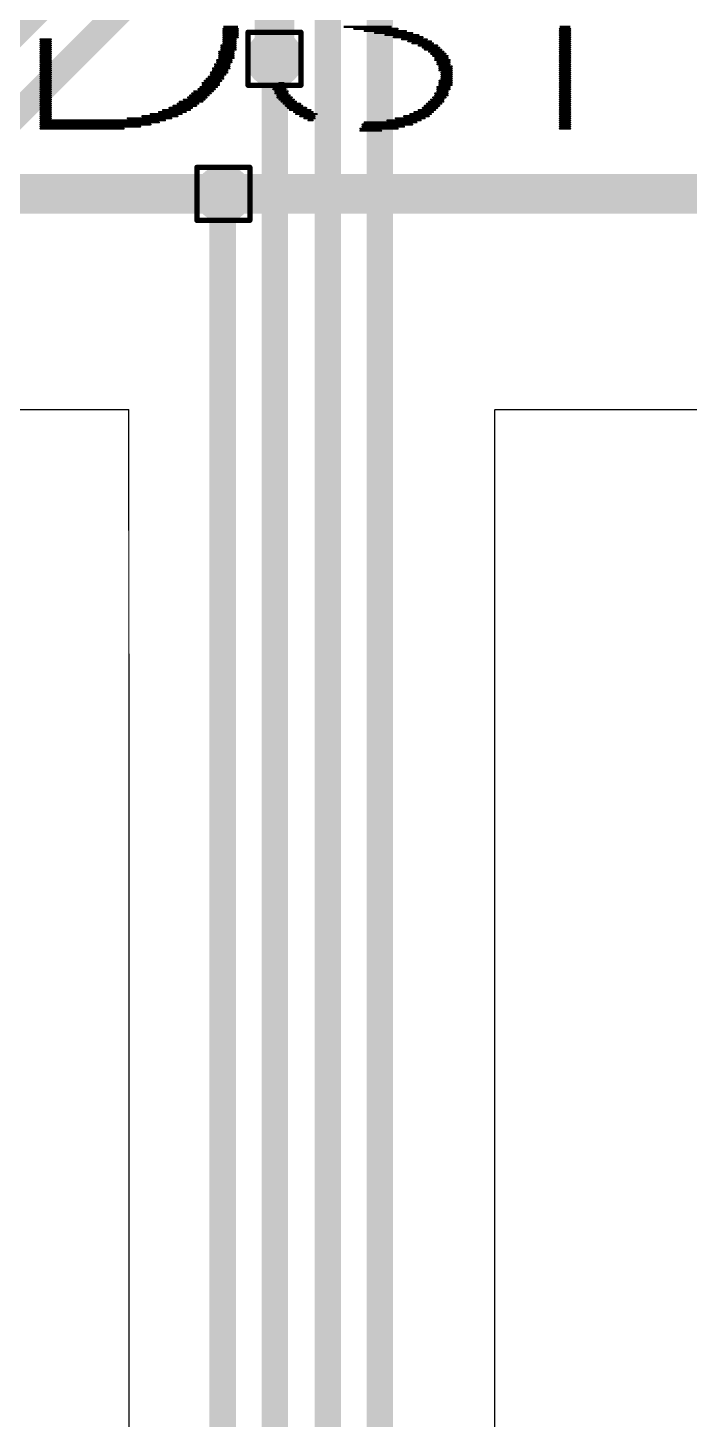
# Model space of a CAD drawing. Header units: millimetres. Extents: x 0 to 19.1, y 0 to 5.1.
# Drawn here: x 3.469 to 3.719, y 2.972 to 3.498 of the extents above; entities that cross this region are included whole.
import ezdxf

# ---------------------------------------------------------------- set-up
doc = ezdxf.new("R2010")
doc.units = ezdxf.units.MM
doc.header["$MEASUREMENT"] = 0
for name, color, linetype in [('BottomLayer', 5, 'Continuous'), ('BottomSolder', 6, 'Continuous'), ('DrillDrawing', 1, 'Continuous'), ('Mechanical2', 216, 'Continuous'), ('TopLayer', 1, 'Continuous'), ('TopOverlay', 2, 'Continuous'), ('TopSolder', 216, 'Continuous'), ('ViaHoleLayer', 16, 'Continuous')]:
    doc.layers.add(name, color=color, linetype=linetype)

msp = doc.modelspace()

# ---------------------------------------------------------------- hatches: boundary and pattern name
at = {"layer": 'BottomLayer'}
h = msp.add_hatch(color=5, dxfattribs=at)
edge = h.paths.add_edge_path()
edge.add_arc((3.5623, 3.486), 0.00689, 0, 360)
h = msp.add_hatch(color=5, dxfattribs=at)
edge = h.paths.add_edge_path()
edge.add_arc((3.543, 3.435), 0.00689, 0, 360)
at = {"layer": 'BottomSolder'}
h = msp.add_hatch(color=6, dxfattribs=at)
edge = h.paths.add_edge_path()
edge.add_arc((3.5623, 3.486), 0.01089, 0, 360)
h = msp.add_hatch(color=6, dxfattribs=at)
edge = h.paths.add_edge_path()
edge.add_arc((3.543, 3.435), 0.01089, 0, 360)
at = {"layer": 'TopLayer'}
h = msp.add_hatch(color=1, dxfattribs=at)
edge = h.paths.add_edge_path()
edge.add_arc((3.5623, 3.486), 0.00689, 0, 360)
h = msp.add_hatch(color=1, dxfattribs=at)
edge = h.paths.add_edge_path()
edge.add_arc((3.543, 3.435), 0.00689, 0, 360)
at = {"layer": 'TopSolder'}
h = msp.add_hatch(color=216, dxfattribs=at)
edge = h.paths.add_edge_path()
edge.add_arc((3.5623, 3.486), 0.01089, 0, 360)
h = msp.add_hatch(color=216, dxfattribs=at)
edge = h.paths.add_edge_path()
edge.add_arc((3.543, 3.435), 0.01089, 0, 360)
at = {"layer": 'ViaHoleLayer'}
h = msp.add_hatch(color=16, dxfattribs=at)
edge = h.paths.add_edge_path()
edge.add_arc((3.5623, 3.486), 0.00394, 0, 360)
h = msp.add_hatch(color=16, dxfattribs=at)
edge = h.paths.add_edge_path()
edge.add_arc((3.543, 3.435), 0.00394, 0, 360)

# ---------------------------------------------------------------- linework, layer by layer
at = {"layer": 'BottomLayer', "const_width": 0.01}
for points in [[(3.60214, 3.36), (3.60214, 3.78014)], [(3.58245, 3.36), (3.58245, 3.69155)], [(3.365, 3.3962), (3.5219, 3.5531)], [(3.392, 3.3921), (3.54097, 3.54107)], [(3.5624, 0.57612), (3.5624, 3.4859)], [(3.54271, 0.57612), (3.54271, 3.43471)], [(3.543, 3.435), (3.5454, 3.43499)], [(3.58245, 0.57612), (3.58245, 3.36)], [(3.60214, 0.57612), (3.60214, 3.36)]]:
    msp.add_lwpolyline(points, dxfattribs=at)
at = {"layer": 'BottomLayer', "const_width": 0.005}
for points in [[(3.5599, 3.4859, 1), (3.5649, 3.4859, 1)], [(3.54021, 3.43471, 1), (3.54521, 3.43471, 1)], [(3.5405, 3.435, 1), (3.5455, 3.435, 1)], [(3.5429, 3.43499, 1), (3.5479, 3.43499, 1)], [(3.57995, 3.36, 1), (3.58495, 3.36, 1)], [(3.57995, 3.36, 1), (3.58495, 3.36, 1)], [(3.59964, 3.36, 1), (3.60464, 3.36, 1)], [(3.59964, 3.36, 1), (3.60464, 3.36, 1)]]:
    msp.add_lwpolyline(points, format="xyb", close=True, dxfattribs=at)
at = {"layer": 'DrillDrawing', "const_width": 0.002}
for points in [[(3.5523, 3.496), (3.5723, 3.496)], [(3.5523, 3.476), (3.5523, 3.496)], [(3.5723, 3.476), (3.5723, 3.496)], [(3.5523, 3.476), (3.5723, 3.476)], [(3.533, 3.445), (3.553, 3.445)], [(3.533, 3.425), (3.533, 3.445)], [(3.553, 3.425), (3.553, 3.445)], [(3.533, 3.425), (3.553, 3.425)]]:
    msp.add_lwpolyline(points, dxfattribs=at)
at = {"layer": 'DrillDrawing', "const_width": 0.001}
for points in [[(3.5518, 3.496, 1), (3.5528, 3.496, 1)], [(3.5518, 3.496, 1), (3.5528, 3.496, 1)], [(3.5718, 3.496, 1), (3.5728, 3.496, 1)], [(3.5718, 3.496, 1), (3.5728, 3.496, 1)], [(3.5518, 3.476, 1), (3.5528, 3.476, 1)], [(3.5518, 3.476, 1), (3.5528, 3.476, 1)], [(3.5718, 3.476, 1), (3.5728, 3.476, 1)], [(3.5718, 3.476, 1), (3.5728, 3.476, 1)], [(3.5325, 3.445, 1), (3.5335, 3.445, 1)], [(3.5325, 3.445, 1), (3.5335, 3.445, 1)], [(3.5525, 3.445, 1), (3.5535, 3.445, 1)], [(3.5525, 3.445, 1), (3.5535, 3.445, 1)], [(3.5325, 3.425, 1), (3.5335, 3.425, 1)], [(3.5325, 3.425, 1), (3.5335, 3.425, 1)], [(3.5525, 3.425, 1), (3.5535, 3.425, 1)], [(3.5525, 3.425, 1), (3.5535, 3.425, 1)]]:
    msp.add_lwpolyline(points, format="xyb", close=True, dxfattribs=at)
at = {"layer": 'Mechanical2', "const_width": 0.0005}
for points in [[(3.42115, 3.35346), (3.50725, 3.35346)], [(3.50725, 3.35346), (3.50753, 0.007)], [(3.64556, 0.00728), (3.64556, 3.35346)], [(3.64556, 3.35346), (3.73166, 3.35346)]]:
    msp.add_lwpolyline(points, dxfattribs=at)
at = {"layer": 'Mechanical2', "const_width": 0.00025}
for points in [[(3.50713, 3.35346, 1), (3.50738, 3.35346, 1)], [(3.50713, 3.35346, 1), (3.50738, 3.35346, 1)], [(3.64544, 3.35346, 1), (3.64569, 3.35346, 1)], [(3.64544, 3.35346, 1), (3.64569, 3.35346, 1)]]:
    msp.add_lwpolyline(points, format="xyb", close=True, dxfattribs=at)
at = {"layer": 'TopLayer', "const_width": 0.015}
for points in [[(3.5623, 3.486), (3.5623, 3.7393)], [(3.3178, 3.435), (3.543, 3.435)], [(3.543, 3.435), (3.763, 3.435)]]:
    msp.add_lwpolyline(points, dxfattribs=at)
at = {"layer": 'TopLayer', "const_width": 0.0075}
for points in [[(3.55855, 3.486, 1), (3.56605, 3.486, 1)], [(3.53925, 3.435, 1), (3.54675, 3.435, 1)], [(3.53925, 3.435, 1), (3.54675, 3.435, 1)]]:
    msp.add_lwpolyline(points, format="xyb", close=True, dxfattribs=at)
at = {"layer": 'TopOverlay', "const_width": 0.000785}
for points in [[(3.47387, 3.49337), (3.4778, 3.49337)], [(3.54295, 3.49808), (3.54845, 3.49808)], [(3.54295, 3.4973), (3.54845, 3.4973)], [(3.54295, 3.49651), (3.54845, 3.49651)], [(3.54295, 3.49573), (3.54845, 3.49573)], [(3.54295, 3.49494), (3.54845, 3.49494)], [(3.54295, 3.49416), (3.54845, 3.49416)], [(3.54295, 3.49337), (3.54766, 3.49337)], [(3.58849, 3.49808), (3.60654, 3.49808)], [(3.59241, 3.4973), (3.6089, 3.4973)], [(3.59634, 3.49651), (3.61204, 3.49651)], [(3.60026, 3.49573), (3.61439, 3.49573)], [(3.60419, 3.49494), (3.61675, 3.49494)], [(3.60733, 3.49416), (3.61832, 3.49416)], [(3.61047, 3.49337), (3.61989, 3.49337)], [(3.67013, 3.49808), (3.67406, 3.49808)], [(3.67013, 3.4973), (3.67406, 3.4973)], [(3.67013, 3.49651), (3.67406, 3.49651)], [(3.67013, 3.49573), (3.67406, 3.49573)], [(3.67013, 3.49494), (3.67406, 3.49494)], [(3.67013, 3.49416), (3.67406, 3.49416)], [(3.67013, 3.49337), (3.67406, 3.49337)], [(3.47387, 3.49259), (3.4778, 3.49259)], [(3.47387, 3.4918), (3.4778, 3.4918)], [(3.47387, 3.49102), (3.4778, 3.49102)], [(3.47387, 3.49023), (3.4778, 3.49023)], [(3.47387, 3.48945), (3.4778, 3.48945)], [(3.47387, 3.48866), (3.4778, 3.48866)], [(3.54138, 3.48866), (3.54688, 3.48866)], [(3.54217, 3.49102), (3.54766, 3.49102)], [(3.54217, 3.49023), (3.54766, 3.49023)], [(3.54217, 3.48945), (3.54766, 3.48945)], [(3.54295, 3.49259), (3.54766, 3.49259)], [(3.54295, 3.4918), (3.54766, 3.4918)], [(3.61282, 3.49259), (3.62146, 3.49259)], [(3.61439, 3.4918), (3.62224, 3.4918)], [(3.61675, 3.49102), (3.62381, 3.49102)], [(3.61832, 3.49023), (3.6246, 3.49023)], [(3.6191, 3.48945), (3.62538, 3.48945)], [(3.62067, 3.48866), (3.62617, 3.48866)], [(3.67013, 3.49259), (3.67406, 3.49259)], [(3.67013, 3.4918), (3.67406, 3.4918)], [(3.67013, 3.49102), (3.67406, 3.49102)], [(3.67013, 3.49023), (3.67406, 3.49023)], [(3.67013, 3.48945), (3.67406, 3.48945)], [(3.67013, 3.48866), (3.67406, 3.48866)], [(3.47387, 3.48788), (3.4778, 3.48788)], [(3.47387, 3.48709), (3.4778, 3.48709)], [(3.47387, 3.48631), (3.4778, 3.48631)], [(3.47387, 3.48552), (3.4778, 3.48552)], [(3.47387, 3.48474), (3.4778, 3.48474)], [(3.47387, 3.48395), (3.4778, 3.48395)], [(3.47387, 3.48317), (3.4778, 3.48317)], [(3.53981, 3.48395), (3.54531, 3.48395)], [(3.53981, 3.48317), (3.54531, 3.48317)], [(3.5406, 3.48552), (3.54609, 3.48552)], [(3.5406, 3.48474), (3.54609, 3.48474)], [(3.54138, 3.48788), (3.54688, 3.48788)], [(3.54138, 3.48709), (3.54688, 3.48709)], [(3.54138, 3.48631), (3.54688, 3.48631)], [(3.62146, 3.48788), (3.62695, 3.48788)], [(3.62224, 3.48709), (3.62774, 3.48709)], [(3.62303, 3.48631), (3.62774, 3.48631)], [(3.62303, 3.48552), (3.62852, 3.48552)], [(3.62381, 3.48474), (3.62852, 3.48474)], [(3.62381, 3.48395), (3.62852, 3.48395)], [(3.6246, 3.48317), (3.62931, 3.48317)], [(3.67013, 3.48788), (3.67406, 3.48788)], [(3.67013, 3.48709), (3.67406, 3.48709)], [(3.67013, 3.48631), (3.67406, 3.48631)], [(3.67013, 3.48552), (3.67406, 3.48552)], [(3.67013, 3.48474), (3.67406, 3.48474)], [(3.67013, 3.48395), (3.67406, 3.48395)], [(3.67013, 3.48317), (3.67406, 3.48317)], [(3.47387, 3.48238), (3.4778, 3.48238)], [(3.47387, 3.4816), (3.4778, 3.4816)], [(3.47387, 3.48081), (3.4778, 3.48081)], [(3.47387, 3.48003), (3.4778, 3.48003)], [(3.47387, 3.47924), (3.4778, 3.47924)], [(3.47387, 3.47846), (3.4778, 3.47846)], [(3.47387, 3.47767), (3.4778, 3.47767)], [(3.53589, 3.47767), (3.54217, 3.47767)], [(3.53667, 3.47846), (3.54295, 3.47846)], [(3.53746, 3.47924), (3.54295, 3.47924)], [(3.53824, 3.48081), (3.54452, 3.48081)], [(3.53824, 3.48003), (3.54374, 3.48003)], [(3.53903, 3.48238), (3.54531, 3.48238)], [(3.53903, 3.4816), (3.54452, 3.4816)], [(3.6246, 3.48238), (3.62931, 3.48238)], [(3.6246, 3.4816), (3.62931, 3.4816)], [(3.6246, 3.47767), (3.62931, 3.47767)], [(3.62538, 3.48081), (3.62931, 3.48081)], [(3.62538, 3.48003), (3.62931, 3.48003)], [(3.62538, 3.47924), (3.62931, 3.47924)], [(3.62538, 3.47846), (3.62931, 3.47846)], [(3.67013, 3.48238), (3.67406, 3.48238)], [(3.67013, 3.4816), (3.67406, 3.4816)], [(3.67013, 3.48081), (3.67406, 3.48081)], [(3.67013, 3.48003), (3.67406, 3.48003)], [(3.67013, 3.47924), (3.67406, 3.47924)], [(3.67013, 3.47846), (3.67406, 3.47846)], [(3.67013, 3.47767), (3.67406, 3.47767)], [(3.47387, 3.47689), (3.4778, 3.47689)], [(3.47387, 3.4761), (3.4778, 3.4761)], [(3.47387, 3.47532), (3.4778, 3.47532)], [(3.47387, 3.47453), (3.4778, 3.47453)], [(3.47387, 3.47375), (3.4778, 3.47375)], [(3.47387, 3.47296), (3.4778, 3.47296)], [(3.53118, 3.47296), (3.53824, 3.47296)], [(3.53196, 3.47375), (3.53903, 3.47375)], [(3.53353, 3.47453), (3.53981, 3.47453)], [(3.53432, 3.47532), (3.5406, 3.47532)], [(3.5351, 3.47689), (3.54138, 3.47689)], [(3.5351, 3.4761), (3.54138, 3.4761)], [(3.56101, 3.47532), (3.56651, 3.47532)], [(3.5618, 3.4761), (3.56572, 3.4761)], [(3.5618, 3.47453), (3.56651, 3.47453)], [(3.56258, 3.47375), (3.56729, 3.47375)], [(3.56258, 3.47296), (3.56729, 3.47296)], [(3.56415, 3.47689), (3.56572, 3.47689)], [(3.62303, 3.47296), (3.62774, 3.47296)], [(3.62381, 3.47532), (3.62852, 3.47532)], [(3.62381, 3.47453), (3.62852, 3.47453)], [(3.62381, 3.47375), (3.62774, 3.47375)], [(3.6246, 3.47689), (3.62931, 3.47689)], [(3.6246, 3.4761), (3.62931, 3.4761)], [(3.67013, 3.47689), (3.67406, 3.47689)], [(3.67013, 3.4761), (3.67406, 3.4761)], [(3.67013, 3.47532), (3.67406, 3.47532)], [(3.67013, 3.47453), (3.67406, 3.47453)], [(3.67013, 3.47375), (3.67406, 3.47375)], [(3.67013, 3.47296), (3.67406, 3.47296)], [(3.47387, 3.47218), (3.4778, 3.47218)], [(3.47387, 3.47139), (3.4778, 3.47139)], [(3.47387, 3.47061), (3.4778, 3.47061)], [(3.47387, 3.46982), (3.4778, 3.46982)], [(3.47387, 3.46904), (3.4778, 3.46904)], [(3.47387, 3.46825), (3.4778, 3.46825)], [(3.47387, 3.46747), (3.4778, 3.46747)], [(3.52254, 3.46747), (3.53118, 3.46747)], [(3.52411, 3.46825), (3.53275, 3.46825)], [(3.52568, 3.46904), (3.53353, 3.46904)], [(3.52647, 3.46982), (3.5351, 3.46982)], [(3.52804, 3.47061), (3.53589, 3.47061)], [(3.52961, 3.47139), (3.53667, 3.47139)], [(3.53039, 3.47218), (3.53746, 3.47218)], [(3.56337, 3.47218), (3.56808, 3.47218)], [(3.56337, 3.47139), (3.56886, 3.47139)], [(3.56415, 3.47061), (3.56965, 3.47061)], [(3.56494, 3.46982), (3.57043, 3.46982)], [(3.56572, 3.46904), (3.572, 3.46904)], [(3.56651, 3.46825), (3.57279, 3.46825)], [(3.56729, 3.46747), (3.57436, 3.46747)], [(3.61832, 3.46747), (3.62381, 3.46747)], [(3.6191, 3.46825), (3.6246, 3.46825)], [(3.61989, 3.46904), (3.62538, 3.46904)], [(3.62067, 3.46982), (3.62617, 3.46982)], [(3.62146, 3.47061), (3.62617, 3.47061)], [(3.62224, 3.47139), (3.62695, 3.47139)], [(3.62303, 3.47218), (3.62774, 3.47218)], [(3.67013, 3.47218), (3.67406, 3.47218)], [(3.67013, 3.47139), (3.67406, 3.47139)], [(3.67013, 3.47061), (3.67406, 3.47061)], [(3.67013, 3.46982), (3.67406, 3.46982)], [(3.67013, 3.46904), (3.67406, 3.46904)], [(3.67013, 3.46825), (3.67406, 3.46825)], [(3.67013, 3.46747), (3.67406, 3.46747)], [(3.47387, 3.46668), (3.4778, 3.46668)], [(3.47387, 3.4659), (3.4778, 3.4659)], [(3.47387, 3.46511), (3.4778, 3.46511)], [(3.47387, 3.46433), (3.4778, 3.46433)], [(3.47387, 3.46354), (3.4778, 3.46354)], [(3.47387, 3.46276), (3.52097, 3.46276)], [(3.47387, 3.46197), (3.51862, 3.46197)], [(3.50684, 3.46354), (3.52333, 3.46354)], [(3.51234, 3.46433), (3.52568, 3.46433)], [(3.51548, 3.46511), (3.52725, 3.46511)], [(3.51862, 3.4659), (3.52882, 3.4659)], [(3.52019, 3.46668), (3.53039, 3.46668)], [(3.56808, 3.46668), (3.57593, 3.46668)], [(3.56965, 3.4659), (3.57671, 3.4659)], [(3.57043, 3.46511), (3.57828, 3.46511)], [(3.572, 3.46433), (3.5775, 3.46433)], [(3.57357, 3.46354), (3.5775, 3.46354)], [(3.57514, 3.46276), (3.57671, 3.46276)], [(3.59634, 3.46197), (3.61596, 3.46197)], [(3.60497, 3.46276), (3.61753, 3.46276)], [(3.60811, 3.46354), (3.6191, 3.46354)], [(3.61125, 3.46433), (3.62067, 3.46433)], [(3.61361, 3.46511), (3.62146, 3.46511)], [(3.61518, 3.4659), (3.62224, 3.4659)], [(3.61675, 3.46668), (3.62303, 3.46668)], [(3.67013, 3.46668), (3.67406, 3.46668)], [(3.67013, 3.4659), (3.67406, 3.4659)], [(3.67013, 3.46511), (3.67406, 3.46511)], [(3.67013, 3.46433), (3.67406, 3.46433)], [(3.67013, 3.46354), (3.67406, 3.46354)], [(3.67013, 3.46276), (3.67406, 3.46276)], [(3.67013, 3.46197), (3.67406, 3.46197)], [(3.47387, 3.46119), (3.51548, 3.46119)], [(3.47387, 3.4604), (3.51155, 3.4604)], [(3.47387, 3.45962), (3.50527, 3.45962)], [(3.59477, 3.45962), (3.6089, 3.45962)], [(3.59477, 3.45883), (3.60262, 3.45883)], [(3.59555, 3.46119), (3.61439, 3.46119)], [(3.59555, 3.4604), (3.61125, 3.4604)], [(3.67013, 3.46119), (3.67406, 3.46119)], [(3.67013, 3.4604), (3.67406, 3.4604)], [(3.67013, 3.45962), (3.67406, 3.45962)]]:
    msp.add_lwpolyline(points, dxfattribs=at)
at = {"layer": 'TopOverlay', "const_width": 0.000392}
for points in [[(3.47367, 3.49337, 1), (3.47407, 3.49337, 1)], [(3.4776, 3.49337, 1), (3.47799, 3.49337, 1)], [(3.54276, 3.4973, 1), (3.54315, 3.4973, 1)], [(3.54276, 3.49651, 1), (3.54315, 3.49651, 1)], [(3.54276, 3.49573, 1), (3.54315, 3.49573, 1)], [(3.54276, 3.49494, 1), (3.54315, 3.49494, 1)], [(3.54276, 3.49416, 1), (3.54315, 3.49416, 1)], [(3.54276, 3.49337, 1), (3.54315, 3.49337, 1)], [(3.54747, 3.49337, 1), (3.54786, 3.49337, 1)], [(3.54825, 3.4973, 1), (3.54865, 3.4973, 1)], [(3.54825, 3.49651, 1), (3.54865, 3.49651, 1)], [(3.54825, 3.49573, 1), (3.54865, 3.49573, 1)], [(3.54825, 3.49494, 1), (3.54865, 3.49494, 1)], [(3.54825, 3.49416, 1), (3.54865, 3.49416, 1)], [(3.59222, 3.4973, 1), (3.59261, 3.4973, 1)], [(3.59614, 3.49651, 1), (3.59653, 3.49651, 1)], [(3.60007, 3.49573, 1), (3.60046, 3.49573, 1)], [(3.60399, 3.49494, 1), (3.60438, 3.49494, 1)], [(3.60713, 3.49416, 1), (3.60752, 3.49416, 1)], [(3.6087, 3.4973, 1), (3.60909, 3.4973, 1)], [(3.61027, 3.49337, 1), (3.61066, 3.49337, 1)], [(3.61184, 3.49651, 1), (3.61223, 3.49651, 1)], [(3.6142, 3.49573, 1), (3.61459, 3.49573, 1)], [(3.61655, 3.49494, 1), (3.61694, 3.49494, 1)], [(3.61812, 3.49416, 1), (3.61851, 3.49416, 1)], [(3.61969, 3.49337, 1), (3.62008, 3.49337, 1)], [(3.66994, 3.4973, 1), (3.67033, 3.4973, 1)], [(3.66994, 3.49651, 1), (3.67033, 3.49651, 1)], [(3.66994, 3.49573, 1), (3.67033, 3.49573, 1)], [(3.66994, 3.49494, 1), (3.67033, 3.49494, 1)], [(3.66994, 3.49416, 1), (3.67033, 3.49416, 1)], [(3.66994, 3.49337, 1), (3.67033, 3.49337, 1)], [(3.67386, 3.4973, 1), (3.67425, 3.4973, 1)], [(3.67386, 3.49651, 1), (3.67425, 3.49651, 1)], [(3.67386, 3.49573, 1), (3.67425, 3.49573, 1)], [(3.67386, 3.49494, 1), (3.67425, 3.49494, 1)], [(3.67386, 3.49416, 1), (3.67425, 3.49416, 1)], [(3.67386, 3.49337, 1), (3.67425, 3.49337, 1)], [(3.47367, 3.49259, 1), (3.47407, 3.49259, 1)], [(3.47367, 3.4918, 1), (3.47407, 3.4918, 1)], [(3.47367, 3.49102, 1), (3.47407, 3.49102, 1)], [(3.47367, 3.49023, 1), (3.47407, 3.49023, 1)], [(3.47367, 3.48945, 1), (3.47407, 3.48945, 1)], [(3.47367, 3.48866, 1), (3.47407, 3.48866, 1)], [(3.4776, 3.49259, 1), (3.47799, 3.49259, 1)], [(3.4776, 3.4918, 1), (3.47799, 3.4918, 1)], [(3.4776, 3.49102, 1), (3.47799, 3.49102, 1)], [(3.4776, 3.49023, 1), (3.47799, 3.49023, 1)], [(3.4776, 3.48945, 1), (3.47799, 3.48945, 1)], [(3.4776, 3.48866, 1), (3.47799, 3.48866, 1)], [(3.54119, 3.48866, 1), (3.54158, 3.48866, 1)], [(3.54197, 3.49102, 1), (3.54237, 3.49102, 1)], [(3.54197, 3.49023, 1), (3.54237, 3.49023, 1)], [(3.54197, 3.48945, 1), (3.54237, 3.48945, 1)], [(3.54276, 3.49259, 1), (3.54315, 3.49259, 1)], [(3.54276, 3.4918, 1), (3.54315, 3.4918, 1)], [(3.54668, 3.48866, 1), (3.54708, 3.48866, 1)], [(3.54747, 3.49259, 1), (3.54786, 3.49259, 1)], [(3.54747, 3.4918, 1), (3.54786, 3.4918, 1)], [(3.54747, 3.49102, 1), (3.54786, 3.49102, 1)], [(3.54747, 3.49023, 1), (3.54786, 3.49023, 1)], [(3.54747, 3.48945, 1), (3.54786, 3.48945, 1)], [(3.61263, 3.49259, 1), (3.61302, 3.49259, 1)], [(3.6142, 3.4918, 1), (3.61459, 3.4918, 1)], [(3.61655, 3.49102, 1), (3.61694, 3.49102, 1)], [(3.61812, 3.49023, 1), (3.61851, 3.49023, 1)], [(3.61891, 3.48945, 1), (3.6193, 3.48945, 1)], [(3.62048, 3.48866, 1), (3.62087, 3.48866, 1)], [(3.62126, 3.49259, 1), (3.62165, 3.49259, 1)], [(3.62205, 3.4918, 1), (3.62244, 3.4918, 1)], [(3.62362, 3.49102, 1), (3.62401, 3.49102, 1)], [(3.6244, 3.49023, 1), (3.62479, 3.49023, 1)], [(3.62519, 3.48945, 1), (3.62558, 3.48945, 1)], [(3.62597, 3.48866, 1), (3.62636, 3.48866, 1)], [(3.66994, 3.49259, 1), (3.67033, 3.49259, 1)], [(3.66994, 3.4918, 1), (3.67033, 3.4918, 1)], [(3.66994, 3.49102, 1), (3.67033, 3.49102, 1)], [(3.66994, 3.49023, 1), (3.67033, 3.49023, 1)], [(3.66994, 3.48945, 1), (3.67033, 3.48945, 1)], [(3.66994, 3.48866, 1), (3.67033, 3.48866, 1)], [(3.67386, 3.49259, 1), (3.67425, 3.49259, 1)], [(3.67386, 3.4918, 1), (3.67425, 3.4918, 1)], [(3.67386, 3.49102, 1), (3.67425, 3.49102, 1)], [(3.67386, 3.49023, 1), (3.67425, 3.49023, 1)], [(3.67386, 3.48945, 1), (3.67425, 3.48945, 1)], [(3.67386, 3.48866, 1), (3.67425, 3.48866, 1)], [(3.47367, 3.48788, 1), (3.47407, 3.48788, 1)], [(3.47367, 3.48709, 1), (3.47407, 3.48709, 1)], [(3.47367, 3.48631, 1), (3.47407, 3.48631, 1)], [(3.47367, 3.48552, 1), (3.47407, 3.48552, 1)], [(3.47367, 3.48474, 1), (3.47407, 3.48474, 1)], [(3.47367, 3.48395, 1), (3.47407, 3.48395, 1)], [(3.47367, 3.48317, 1), (3.47407, 3.48317, 1)], [(3.4776, 3.48788, 1), (3.47799, 3.48788, 1)], [(3.4776, 3.48709, 1), (3.47799, 3.48709, 1)], [(3.4776, 3.48631, 1), (3.47799, 3.48631, 1)], [(3.4776, 3.48552, 1), (3.47799, 3.48552, 1)], [(3.4776, 3.48474, 1), (3.47799, 3.48474, 1)], [(3.4776, 3.48395, 1), (3.47799, 3.48395, 1)], [(3.4776, 3.48317, 1), (3.47799, 3.48317, 1)], [(3.53962, 3.48395, 1), (3.54001, 3.48395, 1)], [(3.53962, 3.48317, 1), (3.54001, 3.48317, 1)], [(3.5404, 3.48552, 1), (3.54079, 3.48552, 1)], [(3.5404, 3.48474, 1), (3.54079, 3.48474, 1)], [(3.54119, 3.48788, 1), (3.54158, 3.48788, 1)], [(3.54119, 3.48709, 1), (3.54158, 3.48709, 1)], [(3.54119, 3.48631, 1), (3.54158, 3.48631, 1)], [(3.54511, 3.48395, 1), (3.54551, 3.48395, 1)], [(3.54511, 3.48317, 1), (3.54551, 3.48317, 1)], [(3.5459, 3.48552, 1), (3.54629, 3.48552, 1)], [(3.5459, 3.48474, 1), (3.54629, 3.48474, 1)], [(3.54668, 3.48788, 1), (3.54708, 3.48788, 1)], [(3.54668, 3.48709, 1), (3.54708, 3.48709, 1)], [(3.54668, 3.48631, 1), (3.54708, 3.48631, 1)], [(3.62126, 3.48788, 1), (3.62165, 3.48788, 1)], [(3.62205, 3.48709, 1), (3.62244, 3.48709, 1)], [(3.62283, 3.48631, 1), (3.62322, 3.48631, 1)], [(3.62283, 3.48552, 1), (3.62322, 3.48552, 1)], [(3.62362, 3.48474, 1), (3.62401, 3.48474, 1)], [(3.62362, 3.48395, 1), (3.62401, 3.48395, 1)], [(3.6244, 3.48317, 1), (3.62479, 3.48317, 1)], [(3.62676, 3.48788, 1), (3.62715, 3.48788, 1)], [(3.62754, 3.48709, 1), (3.62793, 3.48709, 1)], [(3.62754, 3.48631, 1), (3.62793, 3.48631, 1)], [(3.62833, 3.48552, 1), (3.62872, 3.48552, 1)], [(3.62833, 3.48474, 1), (3.62872, 3.48474, 1)], [(3.62833, 3.48395, 1), (3.62872, 3.48395, 1)], [(3.62911, 3.48317, 1), (3.62951, 3.48317, 1)], [(3.66994, 3.48788, 1), (3.67033, 3.48788, 1)], [(3.66994, 3.48709, 1), (3.67033, 3.48709, 1)], [(3.66994, 3.48631, 1), (3.67033, 3.48631, 1)], [(3.66994, 3.48552, 1), (3.67033, 3.48552, 1)], [(3.66994, 3.48474, 1), (3.67033, 3.48474, 1)], [(3.66994, 3.48395, 1), (3.67033, 3.48395, 1)], [(3.66994, 3.48317, 1), (3.67033, 3.48317, 1)], [(3.67386, 3.48788, 1), (3.67425, 3.48788, 1)], [(3.67386, 3.48709, 1), (3.67425, 3.48709, 1)], [(3.67386, 3.48631, 1), (3.67425, 3.48631, 1)], [(3.67386, 3.48552, 1), (3.67425, 3.48552, 1)], [(3.67386, 3.48474, 1), (3.67425, 3.48474, 1)], [(3.67386, 3.48395, 1), (3.67425, 3.48395, 1)], [(3.67386, 3.48317, 1), (3.67425, 3.48317, 1)], [(3.47367, 3.48238, 1), (3.47407, 3.48238, 1)], [(3.47367, 3.4816, 1), (3.47407, 3.4816, 1)], [(3.47367, 3.48081, 1), (3.47407, 3.48081, 1)], [(3.47367, 3.48003, 1), (3.47407, 3.48003, 1)], [(3.47367, 3.47924, 1), (3.47407, 3.47924, 1)], [(3.47367, 3.47846, 1), (3.47407, 3.47846, 1)], [(3.47367, 3.47767, 1), (3.47407, 3.47767, 1)], [(3.4776, 3.48238, 1), (3.47799, 3.48238, 1)], [(3.4776, 3.4816, 1), (3.47799, 3.4816, 1)], [(3.4776, 3.48081, 1), (3.47799, 3.48081, 1)], [(3.4776, 3.48003, 1), (3.47799, 3.48003, 1)], [(3.4776, 3.47924, 1), (3.47799, 3.47924, 1)], [(3.4776, 3.47846, 1), (3.47799, 3.47846, 1)], [(3.4776, 3.47767, 1), (3.47799, 3.47767, 1)], [(3.53569, 3.47767, 1), (3.53608, 3.47767, 1)], [(3.53648, 3.47846, 1), (3.53687, 3.47846, 1)], [(3.53726, 3.47924, 1), (3.53765, 3.47924, 1)], [(3.53805, 3.48081, 1), (3.53844, 3.48081, 1)], [(3.53805, 3.48003, 1), (3.53844, 3.48003, 1)], [(3.53883, 3.48238, 1), (3.53922, 3.48238, 1)], [(3.53883, 3.4816, 1), (3.53922, 3.4816, 1)], [(3.54197, 3.47767, 1), (3.54237, 3.47767, 1)], [(3.54276, 3.47924, 1), (3.54315, 3.47924, 1)], [(3.54276, 3.47846, 1), (3.54315, 3.47846, 1)], [(3.54354, 3.48003, 1), (3.54394, 3.48003, 1)], [(3.54433, 3.4816, 1), (3.54472, 3.4816, 1)], [(3.54433, 3.48081, 1), (3.54472, 3.48081, 1)], [(3.54511, 3.48238, 1), (3.54551, 3.48238, 1)], [(3.6244, 3.48238, 1), (3.62479, 3.48238, 1)], [(3.6244, 3.4816, 1), (3.62479, 3.4816, 1)], [(3.6244, 3.47767, 1), (3.62479, 3.47767, 1)], [(3.62519, 3.48081, 1), (3.62558, 3.48081, 1)], [(3.62519, 3.48003, 1), (3.62558, 3.48003, 1)], [(3.62519, 3.47924, 1), (3.62558, 3.47924, 1)], [(3.62519, 3.47846, 1), (3.62558, 3.47846, 1)], [(3.62911, 3.48238, 1), (3.62951, 3.48238, 1)], [(3.62911, 3.4816, 1), (3.62951, 3.4816, 1)], [(3.62911, 3.48081, 1), (3.62951, 3.48081, 1)], [(3.62911, 3.48003, 1), (3.62951, 3.48003, 1)], [(3.62911, 3.47924, 1), (3.62951, 3.47924, 1)], [(3.62911, 3.47846, 1), (3.62951, 3.47846, 1)], [(3.62911, 3.47767, 1), (3.62951, 3.47767, 1)], [(3.66994, 3.48238, 1), (3.67033, 3.48238, 1)], [(3.66994, 3.4816, 1), (3.67033, 3.4816, 1)], [(3.66994, 3.48081, 1), (3.67033, 3.48081, 1)], [(3.66994, 3.48003, 1), (3.67033, 3.48003, 1)], [(3.66994, 3.47924, 1), (3.67033, 3.47924, 1)], [(3.66994, 3.47846, 1), (3.67033, 3.47846, 1)], [(3.66994, 3.47767, 1), (3.67033, 3.47767, 1)], [(3.67386, 3.48238, 1), (3.67425, 3.48238, 1)], [(3.67386, 3.4816, 1), (3.67425, 3.4816, 1)], [(3.67386, 3.48081, 1), (3.67425, 3.48081, 1)], [(3.67386, 3.48003, 1), (3.67425, 3.48003, 1)], [(3.67386, 3.47924, 1), (3.67425, 3.47924, 1)], [(3.67386, 3.47846, 1), (3.67425, 3.47846, 1)], [(3.67386, 3.47767, 1), (3.67425, 3.47767, 1)], [(3.47367, 3.47689, 1), (3.47407, 3.47689, 1)], [(3.47367, 3.4761, 1), (3.47407, 3.4761, 1)], [(3.47367, 3.47532, 1), (3.47407, 3.47532, 1)], [(3.47367, 3.47453, 1), (3.47407, 3.47453, 1)], [(3.47367, 3.47375, 1), (3.47407, 3.47375, 1)], [(3.47367, 3.47296, 1), (3.47407, 3.47296, 1)], [(3.4776, 3.47689, 1), (3.47799, 3.47689, 1)], [(3.4776, 3.4761, 1), (3.47799, 3.4761, 1)], [(3.4776, 3.47532, 1), (3.47799, 3.47532, 1)], [(3.4776, 3.47453, 1), (3.47799, 3.47453, 1)], [(3.4776, 3.47375, 1), (3.47799, 3.47375, 1)], [(3.4776, 3.47296, 1), (3.47799, 3.47296, 1)], [(3.53098, 3.47296, 1), (3.53137, 3.47296, 1)], [(3.53177, 3.47375, 1), (3.53216, 3.47375, 1)], [(3.53334, 3.47453, 1), (3.53373, 3.47453, 1)], [(3.53412, 3.47532, 1), (3.53451, 3.47532, 1)], [(3.53491, 3.47689, 1), (3.5353, 3.47689, 1)], [(3.53491, 3.4761, 1), (3.5353, 3.4761, 1)], [(3.53805, 3.47296, 1), (3.53844, 3.47296, 1)], [(3.53883, 3.47375, 1), (3.53922, 3.47375, 1)], [(3.53962, 3.47453, 1), (3.54001, 3.47453, 1)], [(3.5404, 3.47532, 1), (3.54079, 3.47532, 1)], [(3.54119, 3.47689, 1), (3.54158, 3.47689, 1)], [(3.54119, 3.4761, 1), (3.54158, 3.4761, 1)], [(3.56081, 3.47532, 1), (3.56121, 3.47532, 1)], [(3.5616, 3.4761, 1), (3.56199, 3.4761, 1)], [(3.5616, 3.47453, 1), (3.56199, 3.47453, 1)], [(3.56238, 3.47375, 1), (3.56278, 3.47375, 1)], [(3.56238, 3.47296, 1), (3.56278, 3.47296, 1)], [(3.56395, 3.47689, 1), (3.56435, 3.47689, 1)], [(3.56552, 3.47689, 1), (3.56592, 3.47689, 1)], [(3.56552, 3.4761, 1), (3.56592, 3.4761, 1)], [(3.56631, 3.47532, 1), (3.5667, 3.47532, 1)], [(3.56631, 3.47453, 1), (3.5667, 3.47453, 1)], [(3.56709, 3.47375, 1), (3.56749, 3.47375, 1)], [(3.56709, 3.47296, 1), (3.56749, 3.47296, 1)], [(3.62283, 3.47296, 1), (3.62322, 3.47296, 1)], [(3.62362, 3.47532, 1), (3.62401, 3.47532, 1)], [(3.62362, 3.47453, 1), (3.62401, 3.47453, 1)], [(3.62362, 3.47375, 1), (3.62401, 3.47375, 1)], [(3.6244, 3.47689, 1), (3.62479, 3.47689, 1)], [(3.6244, 3.4761, 1), (3.62479, 3.4761, 1)], [(3.62754, 3.47375, 1), (3.62793, 3.47375, 1)], [(3.62754, 3.47296, 1), (3.62793, 3.47296, 1)], [(3.62833, 3.47532, 1), (3.62872, 3.47532, 1)], [(3.62833, 3.47453, 1), (3.62872, 3.47453, 1)], [(3.62911, 3.47689, 1), (3.62951, 3.47689, 1)], [(3.62911, 3.4761, 1), (3.62951, 3.4761, 1)], [(3.66994, 3.47689, 1), (3.67033, 3.47689, 1)], [(3.66994, 3.4761, 1), (3.67033, 3.4761, 1)], [(3.66994, 3.47532, 1), (3.67033, 3.47532, 1)], [(3.66994, 3.47453, 1), (3.67033, 3.47453, 1)], [(3.66994, 3.47375, 1), (3.67033, 3.47375, 1)], [(3.66994, 3.47296, 1), (3.67033, 3.47296, 1)], [(3.67386, 3.47689, 1), (3.67425, 3.47689, 1)], [(3.67386, 3.4761, 1), (3.67425, 3.4761, 1)], [(3.67386, 3.47532, 1), (3.67425, 3.47532, 1)], [(3.67386, 3.47453, 1), (3.67425, 3.47453, 1)], [(3.67386, 3.47375, 1), (3.67425, 3.47375, 1)], [(3.67386, 3.47296, 1), (3.67425, 3.47296, 1)], [(3.47367, 3.47218, 1), (3.47407, 3.47218, 1)], [(3.47367, 3.47139, 1), (3.47407, 3.47139, 1)], [(3.47367, 3.47061, 1), (3.47407, 3.47061, 1)], [(3.47367, 3.46982, 1), (3.47407, 3.46982, 1)], [(3.47367, 3.46904, 1), (3.47407, 3.46904, 1)], [(3.47367, 3.46825, 1), (3.47407, 3.46825, 1)], [(3.47367, 3.46747, 1), (3.47407, 3.46747, 1)], [(3.4776, 3.47218, 1), (3.47799, 3.47218, 1)], [(3.4776, 3.47139, 1), (3.47799, 3.47139, 1)], [(3.4776, 3.47061, 1), (3.47799, 3.47061, 1)], [(3.4776, 3.46982, 1), (3.47799, 3.46982, 1)], [(3.4776, 3.46904, 1), (3.47799, 3.46904, 1)], [(3.4776, 3.46825, 1), (3.47799, 3.46825, 1)], [(3.4776, 3.46747, 1), (3.47799, 3.46747, 1)], [(3.52235, 3.46747, 1), (3.52274, 3.46747, 1)], [(3.52392, 3.46825, 1), (3.52431, 3.46825, 1)], [(3.52549, 3.46904, 1), (3.52588, 3.46904, 1)], [(3.52627, 3.46982, 1), (3.52666, 3.46982, 1)], [(3.52784, 3.47061, 1), (3.52823, 3.47061, 1)], [(3.52941, 3.47139, 1), (3.5298, 3.47139, 1)], [(3.5302, 3.47218, 1), (3.53059, 3.47218, 1)], [(3.53098, 3.46747, 1), (3.53137, 3.46747, 1)], [(3.53255, 3.46825, 1), (3.53294, 3.46825, 1)], [(3.53334, 3.46904, 1), (3.53373, 3.46904, 1)], [(3.53491, 3.46982, 1), (3.5353, 3.46982, 1)], [(3.53569, 3.47061, 1), (3.53608, 3.47061, 1)], [(3.53648, 3.47139, 1), (3.53687, 3.47139, 1)], [(3.53726, 3.47218, 1), (3.53765, 3.47218, 1)], [(3.56317, 3.47218, 1), (3.56356, 3.47218, 1)], [(3.56317, 3.47139, 1), (3.56356, 3.47139, 1)], [(3.56395, 3.47061, 1), (3.56435, 3.47061, 1)], [(3.56474, 3.46982, 1), (3.56513, 3.46982, 1)], [(3.56552, 3.46904, 1), (3.56592, 3.46904, 1)], [(3.56631, 3.46825, 1), (3.5667, 3.46825, 1)], [(3.56709, 3.46747, 1), (3.56749, 3.46747, 1)], [(3.56788, 3.47218, 1), (3.56827, 3.47218, 1)], [(3.56866, 3.47139, 1), (3.56906, 3.47139, 1)], [(3.56945, 3.47061, 1), (3.56984, 3.47061, 1)], [(3.57023, 3.46982, 1), (3.57063, 3.46982, 1)], [(3.5718, 3.46904, 1), (3.5722, 3.46904, 1)], [(3.57259, 3.46825, 1), (3.57298, 3.46825, 1)], [(3.57416, 3.46747, 1), (3.57455, 3.46747, 1)], [(3.61812, 3.46747, 1), (3.61851, 3.46747, 1)], [(3.61891, 3.46825, 1), (3.6193, 3.46825, 1)], [(3.61969, 3.46904, 1), (3.62008, 3.46904, 1)], [(3.62048, 3.46982, 1), (3.62087, 3.46982, 1)], [(3.62126, 3.47061, 1), (3.62165, 3.47061, 1)], [(3.62205, 3.47139, 1), (3.62244, 3.47139, 1)], [(3.62283, 3.47218, 1), (3.62322, 3.47218, 1)], [(3.62362, 3.46747, 1), (3.62401, 3.46747, 1)], [(3.6244, 3.46825, 1), (3.62479, 3.46825, 1)], [(3.62519, 3.46904, 1), (3.62558, 3.46904, 1)], [(3.62597, 3.47061, 1), (3.62636, 3.47061, 1)], [(3.62597, 3.46982, 1), (3.62636, 3.46982, 1)], [(3.62676, 3.47139, 1), (3.62715, 3.47139, 1)], [(3.62754, 3.47218, 1), (3.62793, 3.47218, 1)], [(3.66994, 3.47218, 1), (3.67033, 3.47218, 1)], [(3.66994, 3.47139, 1), (3.67033, 3.47139, 1)], [(3.66994, 3.47061, 1), (3.67033, 3.47061, 1)], [(3.66994, 3.46982, 1), (3.67033, 3.46982, 1)], [(3.66994, 3.46904, 1), (3.67033, 3.46904, 1)], [(3.66994, 3.46825, 1), (3.67033, 3.46825, 1)], [(3.66994, 3.46747, 1), (3.67033, 3.46747, 1)], [(3.67386, 3.47218, 1), (3.67425, 3.47218, 1)], [(3.67386, 3.47139, 1), (3.67425, 3.47139, 1)], [(3.67386, 3.47061, 1), (3.67425, 3.47061, 1)], [(3.67386, 3.46982, 1), (3.67425, 3.46982, 1)], [(3.67386, 3.46904, 1), (3.67425, 3.46904, 1)], [(3.67386, 3.46825, 1), (3.67425, 3.46825, 1)], [(3.67386, 3.46747, 1), (3.67425, 3.46747, 1)], [(3.47367, 3.46668, 1), (3.47407, 3.46668, 1)], [(3.47367, 3.4659, 1), (3.47407, 3.4659, 1)], [(3.47367, 3.46511, 1), (3.47407, 3.46511, 1)], [(3.47367, 3.46433, 1), (3.47407, 3.46433, 1)], [(3.47367, 3.46354, 1), (3.47407, 3.46354, 1)], [(3.47367, 3.46276, 1), (3.47407, 3.46276, 1)], [(3.47367, 3.46197, 1), (3.47407, 3.46197, 1)], [(3.4776, 3.46668, 1), (3.47799, 3.46668, 1)], [(3.4776, 3.4659, 1), (3.47799, 3.4659, 1)], [(3.4776, 3.46511, 1), (3.47799, 3.46511, 1)], [(3.4776, 3.46433, 1), (3.47799, 3.46433, 1)], [(3.4776, 3.46354, 1), (3.47799, 3.46354, 1)], [(3.50665, 3.46354, 1), (3.50704, 3.46354, 1)], [(3.51214, 3.46433, 1), (3.51253, 3.46433, 1)], [(3.51528, 3.46511, 1), (3.51567, 3.46511, 1)], [(3.51842, 3.4659, 1), (3.51881, 3.4659, 1)], [(3.51842, 3.46197, 1), (3.51881, 3.46197, 1)], [(3.51999, 3.46668, 1), (3.52038, 3.46668, 1)], [(3.52078, 3.46276, 1), (3.52117, 3.46276, 1)], [(3.52313, 3.46354, 1), (3.52352, 3.46354, 1)], [(3.52549, 3.46433, 1), (3.52588, 3.46433, 1)], [(3.52706, 3.46511, 1), (3.52745, 3.46511, 1)], [(3.52863, 3.4659, 1), (3.52902, 3.4659, 1)], [(3.5302, 3.46668, 1), (3.53059, 3.46668, 1)], [(3.56788, 3.46668, 1), (3.56827, 3.46668, 1)], [(3.56945, 3.4659, 1), (3.56984, 3.4659, 1)], [(3.57023, 3.46511, 1), (3.57063, 3.46511, 1)], [(3.5718, 3.46433, 1), (3.5722, 3.46433, 1)], [(3.57337, 3.46354, 1), (3.57377, 3.46354, 1)], [(3.57494, 3.46276, 1), (3.57534, 3.46276, 1)], [(3.57573, 3.46668, 1), (3.57612, 3.46668, 1)], [(3.57651, 3.4659, 1), (3.57691, 3.4659, 1)], [(3.57651, 3.46276, 1), (3.57691, 3.46276, 1)], [(3.5773, 3.46433, 1), (3.57769, 3.46433, 1)], [(3.5773, 3.46354, 1), (3.57769, 3.46354, 1)], [(3.57808, 3.46511, 1), (3.57848, 3.46511, 1)], [(3.59614, 3.46197, 1), (3.59653, 3.46197, 1)], [(3.60478, 3.46276, 1), (3.60517, 3.46276, 1)], [(3.60792, 3.46354, 1), (3.60831, 3.46354, 1)], [(3.61106, 3.46433, 1), (3.61145, 3.46433, 1)], [(3.61341, 3.46511, 1), (3.6138, 3.46511, 1)], [(3.61498, 3.4659, 1), (3.61537, 3.4659, 1)], [(3.61577, 3.46197, 1), (3.61616, 3.46197, 1)], [(3.61655, 3.46668, 1), (3.61694, 3.46668, 1)], [(3.61734, 3.46276, 1), (3.61773, 3.46276, 1)], [(3.61891, 3.46354, 1), (3.6193, 3.46354, 1)], [(3.62048, 3.46433, 1), (3.62087, 3.46433, 1)], [(3.62126, 3.46511, 1), (3.62165, 3.46511, 1)], [(3.62205, 3.4659, 1), (3.62244, 3.4659, 1)], [(3.62283, 3.46668, 1), (3.62322, 3.46668, 1)], [(3.66994, 3.46668, 1), (3.67033, 3.46668, 1)], [(3.66994, 3.4659, 1), (3.67033, 3.4659, 1)], [(3.66994, 3.46511, 1), (3.67033, 3.46511, 1)], [(3.66994, 3.46433, 1), (3.67033, 3.46433, 1)], [(3.66994, 3.46354, 1), (3.67033, 3.46354, 1)], [(3.66994, 3.46276, 1), (3.67033, 3.46276, 1)], [(3.66994, 3.46197, 1), (3.67033, 3.46197, 1)], [(3.67386, 3.46668, 1), (3.67425, 3.46668, 1)], [(3.67386, 3.4659, 1), (3.67425, 3.4659, 1)], [(3.67386, 3.46511, 1), (3.67425, 3.46511, 1)], [(3.67386, 3.46433, 1), (3.67425, 3.46433, 1)], [(3.67386, 3.46354, 1), (3.67425, 3.46354, 1)], [(3.67386, 3.46276, 1), (3.67425, 3.46276, 1)], [(3.67386, 3.46197, 1), (3.67425, 3.46197, 1)], [(3.47367, 3.46119, 1), (3.47407, 3.46119, 1)], [(3.47367, 3.4604, 1), (3.47407, 3.4604, 1)], [(3.47367, 3.45962, 1), (3.47407, 3.45962, 1)], [(3.50508, 3.45962, 1), (3.50547, 3.45962, 1)], [(3.51136, 3.4604, 1), (3.51175, 3.4604, 1)], [(3.51528, 3.46119, 1), (3.51567, 3.46119, 1)], [(3.59457, 3.45962, 1), (3.59496, 3.45962, 1)], [(3.59457, 3.45883, 1), (3.59496, 3.45883, 1)], [(3.59536, 3.46119, 1), (3.59575, 3.46119, 1)], [(3.59536, 3.4604, 1), (3.59575, 3.4604, 1)], [(3.60242, 3.45883, 1), (3.60281, 3.45883, 1)], [(3.6087, 3.45962, 1), (3.60909, 3.45962, 1)], [(3.61106, 3.4604, 1), (3.61145, 3.4604, 1)], [(3.6142, 3.46119, 1), (3.61459, 3.46119, 1)], [(3.66994, 3.46119, 1), (3.67033, 3.46119, 1)], [(3.66994, 3.4604, 1), (3.67033, 3.4604, 1)], [(3.66994, 3.45962, 1), (3.67033, 3.45962, 1)], [(3.67386, 3.46119, 1), (3.67425, 3.46119, 1)], [(3.67386, 3.4604, 1), (3.67425, 3.4604, 1)], [(3.67386, 3.45962, 1), (3.67425, 3.45962, 1)]]:
    msp.add_lwpolyline(points, format="xyb", close=True, dxfattribs=at)

doc.saveas('drawing.dxf')
